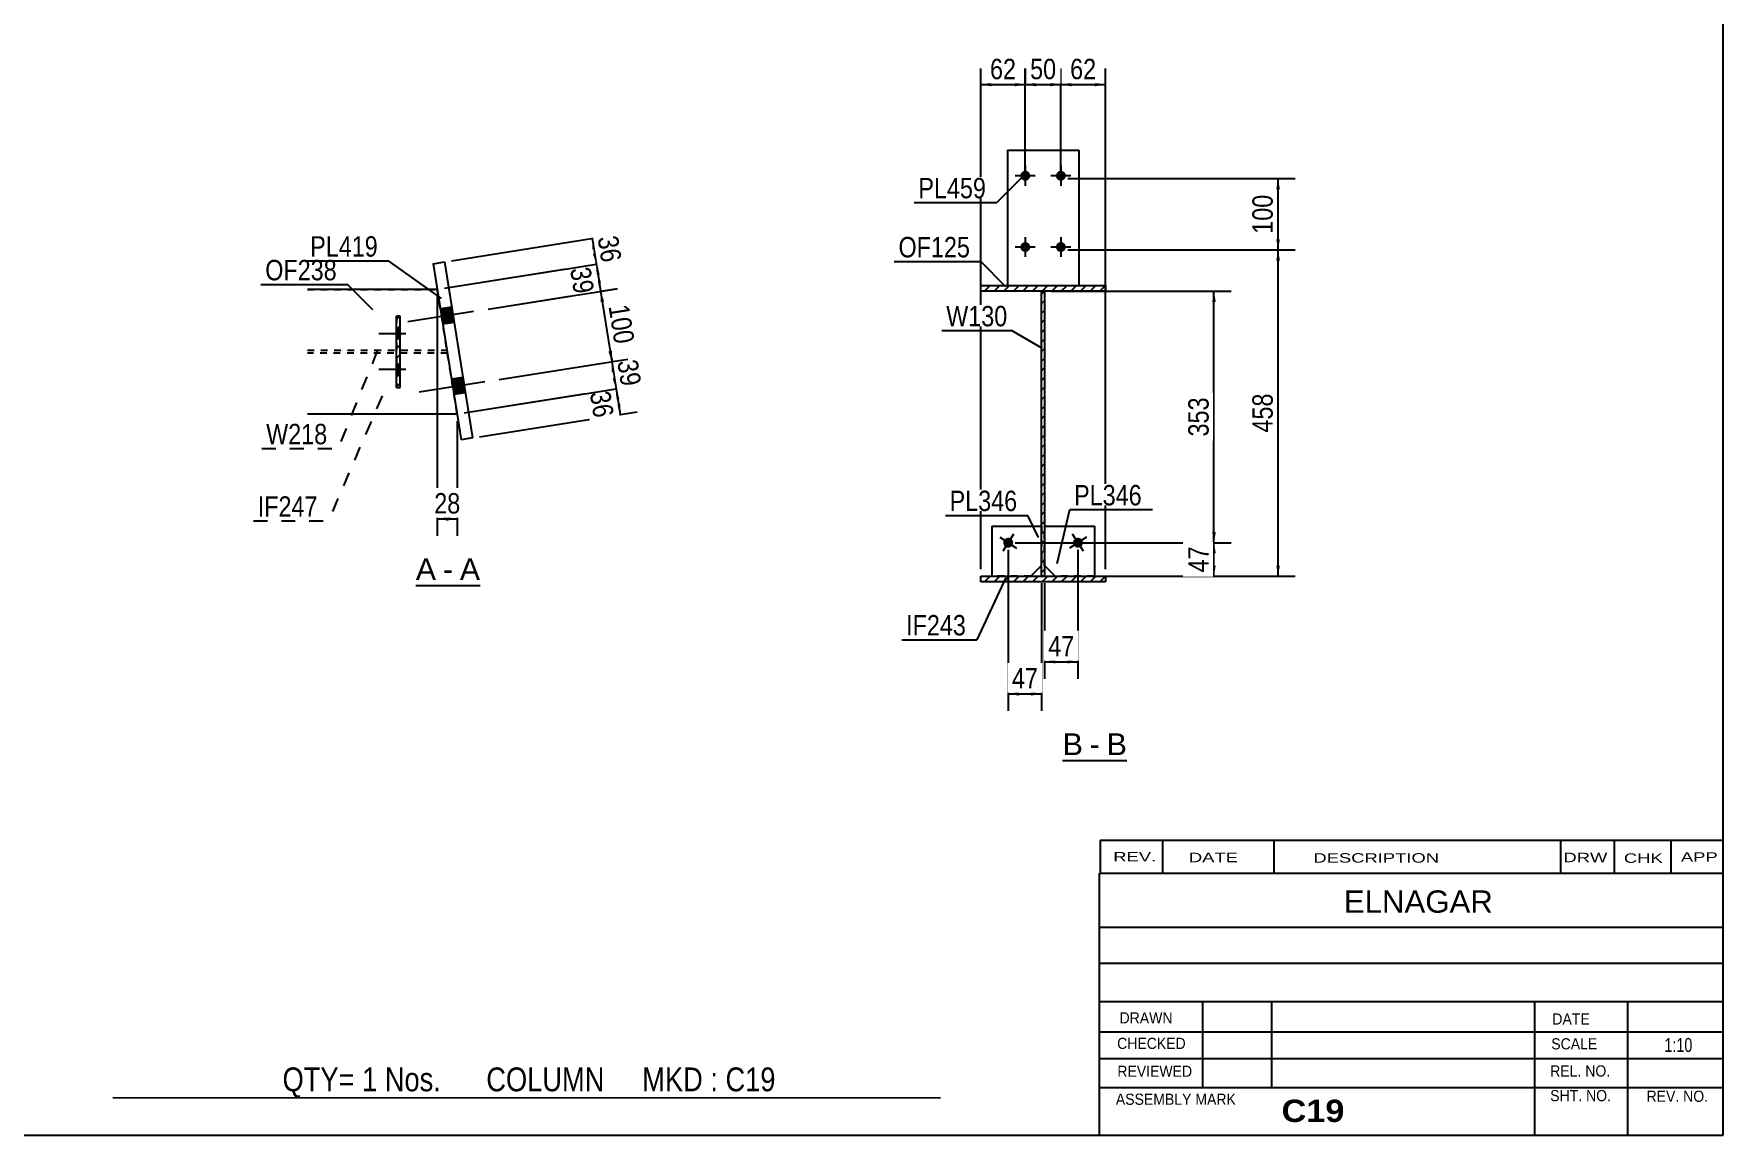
# Model space of a CAD drawing. Header units: millimetres. Extents: x -342 to 60, y -176 to 101.
# Drawn here: x -176.7 to 60.5, y -176.2 to -21.7 of the extents above; entities that cross this region are included whole.
import ezdxf

# ---------------------------------------------------------------- set-up
doc = ezdxf.new("R2010")
doc.units = ezdxf.units.MM
doc.linetypes.add('DXK_LINE_DOT1', pattern=[1.8814, 0.9407, -0.9407])
doc.linetypes.add('DXK_LINE_DOT2', pattern=[3.9198, 1.9599, -1.9599])
doc.styles.add('Arial', font='ARIAL.TTF', dxfattribs={"height": 0.2})
doc.styles.add('Arial Bold', font='ARIALBD.TTF', dxfattribs={"height": 0.2})
doc.styles.add('Arial Narrow', font='ARIALN.TTF', dxfattribs={"height": 0.2})

# ---------------------------------------------------------------- blocks, each defined once
blk = doc.blocks.new('Unknown-627316936-4658')
at = {"color": 5, "linetype": 'Continuous'}
for p, q in [((60.48, -176.24), (60.48, 100.76)), ((-339.52, -176.24), (60.48, -176.24))]:
    blk.add_line(p, q, dxfattribs=at)
blk = doc.blocks.new('Unknown-627316936-12 - 5140')
at = {"color": 7, "linetype": 'Continuous'}
blk.add_line((-123.1, -99.09), (-114.08, -99.09), dxfattribs=at)
at = {"color": 0, "linetype": 'Continuous'}
blk.add_wipeout([(-120.26, -98.34), (-120.26, -95.14), (-123.1, -95.14), (-123.1, -98.34)], dxfattribs=at)
blk.add_wipeout([(-117.88, -98.34), (-117.88, -95.14), (-119.3, -95.14), (-119.3, -98.34)], dxfattribs=at)
at = {"color": 96, "linetype": 'Continuous', "style": 'Arial'}
blk.add_text('A', height=3.06, dxfattribs=at).set_placement((-123.1, -98.34))
at = {"color": 0, "linetype": 'Continuous'}
blk.add_wipeout([(-114.08, -98.34), (-114.08, -95.14), (-116.92, -95.14), (-116.92, -98.34)], dxfattribs=at)
at = {"color": 96, "linetype": 'Continuous', "style": 'Arial'}
for s, p in [('-', (-119.3, -98.34)), ('A', (-116.92, -98.34))]:
    blk.add_text(s, height=3.06, dxfattribs=at).set_placement(p)
blk = doc.blocks.new('Unknown-627316936-13 - 5682')
at = {"color": 7, "linetype": 'Continuous'}
blk.add_line((-32.28, -123.65), (-23.25, -123.65), dxfattribs=at)
at = {"color": 0, "linetype": 'Continuous'}
blk.add_wipeout([(-29.44, -122.9), (-29.44, -119.7), (-32.28, -119.7), (-32.28, -122.9)], dxfattribs=at)
blk.add_wipeout([(-27.06, -122.9), (-27.06, -119.7), (-28.48, -119.7), (-28.48, -122.9)], dxfattribs=at)
at = {"color": 96, "linetype": 'Continuous', "style": 'Arial'}
blk.add_text('B', height=3.06, dxfattribs=at).set_placement((-32.28, -122.9))
at = {"color": 0, "linetype": 'Continuous'}
blk.add_wipeout([(-23.25, -122.9), (-23.25, -119.7), (-26.1, -119.7), (-26.1, -122.9)], dxfattribs=at)
at = {"color": 96, "linetype": 'Continuous', "style": 'Arial'}
for s, p in [('B', (-26.1, -122.9)), ('-', (-28.48, -122.9))]:
    blk.add_text(s, height=3.06, dxfattribs=at).set_placement(p)
blk = doc.blocks.new('Part-627316936-6563 - 5140')
at = {"linetype": 'Continuous'}
h = blk.add_hatch(dxfattribs=at)
h.set_pattern_fill('', scale=0.3, style=0, pattern_type=0)
h.set_pattern_definition([(45, (-125.2947, -61.2877), (-0.67352, 0.67352), [])])
h.paths.add_polyline_path([(-125.29, -71.29), (-125.29, -61.29), (-125.79, -61.29), (-125.79, -71.29)])
at = {"color": 7, "linetype": 'DXK_LINE_DOT1'}
for p, q in [((-125.29, -61.29), (-125.79, -61.29)), ((-125.79, -61.29), (-125.79, -71.29)), ((-125.29, -71.29), (-125.29, -61.29)), ((-125.79, -71.29), (-125.29, -71.29))]:
    blk.add_line(p, q, dxfattribs=at)
at = {"color": 2, "linetype": 'Continuous'}
for p, q in [((-125.79, -71.29), (-125.79, -61.29)), ((-125.29, -61.29), (-125.79, -61.29)), ((-125.29, -71.29), (-125.29, -61.29)), ((-125.79, -71.29), (-125.29, -71.29))]:
    blk.add_line(p, q, dxfattribs=at)
blk = doc.blocks.new('Part-627316936-5152 - 5140')
at = {"color": 7, "linetype": 'DXK_LINE_DOT1'}
for p, q in [((-138.33, -57.54), (-120.08, -57.54)), ((-117.3, -75.04), (-138.33, -75.04))]:
    blk.add_line(p, q, dxfattribs=at)
blk = doc.blocks.new('Part-627316936-5145 - 5140')
at = {"color": 2, "linetype": 'Continuous'}
for p, q in [((-120.08, -57.54), (-138.33, -57.54)), ((-117.3, -75.04), (-138.33, -75.04))]:
    blk.add_line(p, q, dxfattribs=at)
at = {"color": 7, "linetype": 'DXK_LINE_DOT1'}
blk.add_line((-117.3, -75.04), (-120.08, -57.54), dxfattribs=at)
blk = doc.blocks.new('Part-627316936-5147 - 5140')
at = {"color": 7, "linetype": 'DXK_LINE_DOT1'}
for p, q in [((-138.33, -66.09), (-118.72, -66.09)), ((-118.65, -66.49), (-138.33, -66.49))]:
    blk.add_line(p, q, dxfattribs=at)
blk = doc.blocks.new('Part-627316936-5154 - 5140')
at = {"color": 2, "linetype": 'Continuous'}
for p, q in [((-120.65, -53.94), (-119.07, -53.69)), ((-120.65, -53.94), (-116.72, -78.63)), ((-119.07, -53.69), (-115.14, -78.38)), ((-115.14, -78.38), (-116.72, -78.63))]:
    blk.add_line(p, q, dxfattribs=at)
blk = doc.blocks.new('Bolt-627316936-5182 - 5140')
at = {"linetype": 'Continuous'}
for points in [[(-119.64, -60.26), (-119.3, -62.44), (-117.72, -62.18), (-118.06, -60.01)], [(-119.64, -60.26), (-119.3, -62.44), (-117.72, -62.18), (-118.06, -60.01)], [(-119.64, -60.26), (-119.3, -62.44), (-117.72, -62.18), (-118.06, -60.01)], [(-119.64, -60.26), (-119.3, -62.44), (-117.72, -62.18), (-118.06, -60.01)], [(-118.07, -70.14), (-117.73, -72.31), (-116.15, -72.06), (-116.49, -69.89)], [(-118.07, -70.14), (-117.73, -72.31), (-116.15, -72.06), (-116.49, -69.89)], [(-118.07, -70.14), (-117.73, -72.31), (-116.15, -72.06), (-116.49, -69.89)], [(-118.07, -70.14), (-117.73, -72.31), (-116.15, -72.06), (-116.49, -69.89)]]:
    blk.add_hatch(color=3, dxfattribs=at).paths.add_polyline_path(points)
at = {"color": 3, "linetype": 'Continuous'}
for p, q in [((-114.99, -60.64), (-124.21, -62.1)), ((-114.99, -60.64), (-124.21, -62.1)), ((-114.99, -60.64), (-124.21, -62.1)), ((-114.99, -60.64), (-124.21, -62.1)), ((-118.06, -60.01), (-119.64, -60.26)), ((-118.06, -60.01), (-119.64, -60.26)), ((-118.06, -60.01), (-119.64, -60.26)), ((-118.06, -60.01), (-119.64, -60.26)), ((-117.72, -62.18), (-119.3, -62.44)), ((-117.72, -62.18), (-119.3, -62.44)), ((-117.72, -62.18), (-119.3, -62.44)), ((-117.72, -62.18), (-119.3, -62.44)), ((-113.42, -70.51), (-122.64, -71.98)), ((-113.42, -70.51), (-122.64, -71.98)), ((-113.42, -70.51), (-122.64, -71.98)), ((-113.42, -70.51), (-122.64, -71.98)), ((-116.49, -69.89), (-118.07, -70.14)), ((-116.49, -69.89), (-118.07, -70.14)), ((-116.49, -69.89), (-118.07, -70.14)), ((-116.49, -69.89), (-118.07, -70.14)), ((-116.15, -72.06), (-117.73, -72.31)), ((-116.15, -72.06), (-117.73, -72.31)), ((-116.15, -72.06), (-117.73, -72.31)), ((-116.15, -72.06), (-117.73, -72.31))]:
    blk.add_line(p, q, dxfattribs=at)
blk = doc.blocks.new('Bolt-627316936-6565 - 5140')
at = {"linetype": 'Continuous'}
for points in [[(-125.29, -64.49), (-125.29, -63.09), (-125.79, -63.09), (-125.79, -64.49)], [(-125.29, -69.49), (-125.29, -68.09), (-125.79, -68.09), (-125.79, -69.49)]]:
    blk.add_hatch(color=3, dxfattribs=at).paths.add_polyline_path(points)
at = {"color": 3, "linetype": 'Continuous'}
for p, q in [((-124.49, -63.79), (-128.29, -63.79)), ((-125.29, -63.09), (-125.79, -63.09)), ((-125.29, -64.49), (-125.79, -64.49)), ((-124.49, -68.79), (-128.29, -68.79)), ((-125.29, -68.09), (-125.79, -68.09)), ((-125.29, -69.49), (-125.79, -69.49))]:
    blk.add_line(p, q, dxfattribs=at)
blk = doc.blocks.new('Bolt-627316936-5735 - 5682')
at = {"linetype": 'Continuous'}
for points in [[(-36.82, -41.59, -1), (-38.22, -41.59, -1)], [(-31.82, -41.59, -1), (-33.22, -41.59, -1)], [(-36.82, -51.59, -1), (-38.22, -51.59, -1)], [(-31.82, -51.59, -1), (-33.22, -51.59, -1)]]:
    blk.add_hatch(color=3, dxfattribs=at).paths.add_polyline_path(points)
at = {"color": 3, "linetype": 'Continuous'}
for p, q in [((-37.52, -40.19), (-37.52, -42.99)), ((-32.52, -40.19), (-32.52, -42.99)), ((-36.12, -41.59), (-38.92, -41.59)), ((-31.12, -41.59), (-33.92, -41.59)), ((-36.12, -51.59), (-38.92, -51.59)), ((-37.52, -50.19), (-37.52, -52.99)), ((-31.12, -51.59), (-33.92, -51.59)), ((-32.52, -50.19), (-32.52, -52.99))]:
    blk.add_line(p, q, dxfattribs=at)
blk = doc.blocks.new('Part-627316936-5711 - 5682')
at = {"color": 2, "linetype": 'Continuous'}
for p, q in [((-34.82, -90.79), (-27.82, -90.79)), ((-27.82, -90.79), (-27.82, -97.79)), ((-33.32, -97.79), (-34.82, -96.29))]:
    blk.add_line(p, q, dxfattribs=at)
at = {"color": 7, "linetype": 'DXK_LINE_DOT1'}
for p, q in [((-34.82, -96.29), (-34.82, -90.79)), ((-27.82, -97.79), (-33.32, -97.79))]:
    blk.add_line(p, q, dxfattribs=at)
blk = doc.blocks.new('Part-627316936-5723 - 5682')
at = {"linetype": 'Continuous'}
h = blk.add_hatch(dxfattribs=at)
h.set_pattern_fill('', scale=0.3, style=0, pattern_type=0)
h.set_pattern_definition([(45, (-34.8166, -57.7865), (-0.67352, 0.67352), [])])
h.paths.add_polyline_path([(-34.82, -97.79), (-34.82, -57.79), (-35.22, -57.79), (-35.22, -97.79)])
at = {"color": 2, "linetype": 'Continuous'}
for p, q in [((-35.22, -97.79), (-35.22, -57.79)), ((-35.22, -57.79), (-34.82, -57.79)), ((-34.82, -57.79), (-34.82, -97.79)), ((-34.82, -97.79), (-35.22, -97.79))]:
    blk.add_line(p, q, dxfattribs=at)
blk = doc.blocks.new('Part-627316936-5707 - 5682')
at = {"color": 2, "linetype": 'Continuous'}
for p, q in [((-40.02, -37.99), (-30.02, -37.99)), ((-40.02, -37.99), (-40.02, -56.99)), ((-30.02, -37.99), (-30.02, -56.99))]:
    blk.add_line(p, q, dxfattribs=at)
at = {"color": 7, "linetype": 'DXK_LINE_DOT1'}
blk.add_line((-40.02, -56.99), (-30.02, -56.99), dxfattribs=at)
blk = doc.blocks.new('Part-627316936-5683 - 5682')
at = {"linetype": 'Continuous'}
h = blk.add_hatch(dxfattribs=at)
h.set_pattern_fill('', scale=0.3, style=0, pattern_type=0)
h.set_pattern_definition([(45, (-26.2666, -56.9865), (-0.67352, 0.67352), [])])
h.paths.add_polyline_path([(-26.27, -57.79), (-26.27, -56.99), (-43.77, -56.99), (-43.77, -57.79)])
at = {"color": 2, "linetype": 'Continuous'}
for p, q in [((-43.77, -57.79), (-43.77, -56.99)), ((-43.77, -56.99), (-26.27, -56.99)), ((-26.27, -57.79), (-43.77, -57.79)), ((-26.27, -56.99), (-26.27, -57.79))]:
    blk.add_line(p, q, dxfattribs=at)
blk = doc.blocks.new('Part-627316936-5690 - 5682')
at = {"linetype": 'Continuous'}
h = blk.add_hatch(dxfattribs=at)
h.set_pattern_fill('', scale=0.3, style=0, pattern_type=0)
h.set_pattern_definition([(45, (-26.2666, -97.7865), (-0.67352, 0.67352), [])])
h.paths.add_polyline_path([(-26.27, -98.59), (-26.27, -97.79), (-43.77, -97.79), (-43.77, -98.59)])
at = {"color": 2, "linetype": 'Continuous'}
for p, q in [((-43.77, -98.59), (-43.77, -97.79)), ((-43.77, -97.79), (-26.27, -97.79)), ((-26.27, -98.59), (-43.77, -98.59)), ((-26.27, -97.79), (-26.27, -98.59))]:
    blk.add_line(p, q, dxfattribs=at)
blk = doc.blocks.new('Part-627316936-5708 - 5682')
at = {"color": 2, "linetype": 'Continuous'}
for p, q in [((-42.22, -90.79), (-35.22, -90.79)), ((-42.22, -90.79), (-42.22, -97.79)), ((-35.22, -96.29), (-36.72, -97.79))]:
    blk.add_line(p, q, dxfattribs=at)
at = {"color": 7, "linetype": 'DXK_LINE_DOT1'}
for p, q in [((-35.22, -90.79), (-35.22, -96.29)), ((-36.72, -97.79), (-42.22, -97.79))]:
    blk.add_line(p, q, dxfattribs=at)
blk = doc.blocks.new('Bolt-627316936-5736 - 5682')
at = {"linetype": 'Continuous'}
blk.add_hatch(color=3, dxfattribs=at).paths.add_polyline_path([(-39.54, -92.5, -1), (-40.29, -93.68, -1)])
at = {"color": 3, "linetype": 'Continuous'}
for p, q in [((-41.1, -92.33), (-38.74, -93.84)), ((-39.16, -91.91), (-40.67, -94.27))]:
    blk.add_line(p, q, dxfattribs=at)
blk = doc.blocks.new('Bolt-627316936-5739 - 5682')
at = {"linetype": 'Continuous'}
blk.add_hatch(color=3, dxfattribs=at).paths.add_polyline_path([(-29.74, -93.68, -1), (-30.49, -92.5, -1)])
at = {"color": 3, "linetype": 'Continuous'}
for p, q in [((-28.94, -92.33), (-31.3, -93.84)), ((-29.36, -94.27), (-30.87, -91.91))]:
    blk.add_line(p, q, dxfattribs=at)
blk = doc.blocks.new('StraightDimension-627316936-6139 - 5140')
at = {"linetype": 'Continuous'}
for points in [[(-94.98, -73.01), (-94.97, -71.49), (-94.49, -72.93)], [(-94.39, -73.56), (-94.4, -75.08), (-94.88, -73.64)]]:
    blk.add_hatch(color=7, dxfattribs=at).paths.add_polyline_path(points)
at = {"color": 7, "linetype": 'Continuous'}
for p, q in [((-116.31, -74.88), (-92.6, -71.11)), ((-94.97, -71.49), (-94.4, -75.08)), ((-114.16, -78.22), (-92.03, -74.71))]:
    blk.add_line(p, q, dxfattribs=at)
at = {"color": 0}
blk.add_wipeout([(-98.6, -76.37), (-94.45, -75.71), (-95.21, -70.91), (-99.36, -71.57)], dxfattribs=at)
at = {"color": 3, "style": 'Arial Narrow'}
blk.add_text('36', height=2.863, rotation=-80.9647, dxfattribs=at).set_placement((-98.67, -72.07))
blk = doc.blocks.new('StraightDimension-627316936-6140 - 5140')
at = {"linetype": 'Continuous'}
for points in [[(-95.59, -69.2), (-95.57, -67.68), (-95.09, -69.12)], [(-94.96, -69.97), (-94.97, -71.49), (-95.45, -70.05)]]:
    blk.add_hatch(color=7, dxfattribs=at).paths.add_polyline_path(points)
at = {"color": 7, "linetype": 'Continuous'}
for p, q in [((-111.38, -70.19), (-93.35, -67.32)), ((-95.57, -67.68), (-94.97, -71.49)), ((-116.31, -74.88), (-92.75, -71.13))]:
    blk.add_line(p, q, dxfattribs=at)
at = {"color": 0}
blk.add_wipeout([(-94.74, -71.96), (-90.59, -71.3), (-91.36, -66.5), (-95.5, -67.16)], dxfattribs=at)
at = {"color": 3, "style": 'Arial Narrow'}
blk.add_text('39', height=2.863, rotation=-80.9647, dxfattribs=at).set_placement((-94.82, -67.66))
blk = doc.blocks.new('StraightDimension-627316936-6142 - 5140')
at = {"linetype": 'Continuous'}
for points in [[(-97.76, -55.51), (-97.75, -53.99), (-97.27, -55.43)], [(-97.13, -56.28), (-97.15, -57.8), (-97.63, -56.36)]]:
    blk.add_hatch(color=7, dxfattribs=at).paths.add_polyline_path(points)
at = {"color": 7, "linetype": 'Continuous'}
for p, q in [((-119.09, -57.38), (-95.38, -53.61)), ((-97.75, -53.99), (-97.15, -57.8)), ((-112.95, -60.31), (-94.78, -57.42))]:
    blk.add_line(p, q, dxfattribs=at)
at = {"color": 0}
blk.add_wipeout([(-101.36, -58.97), (-97.22, -58.31), (-97.98, -53.52), (-102.13, -54.18)], dxfattribs=at)
at = {"color": 3, "style": 'Arial Narrow'}
blk.add_text('39', height=2.863, rotation=-80.9647, dxfattribs=at).set_placement((-101.44, -54.68))
blk = doc.blocks.new('StraightDimension-627316936-6143 - 5140')
at = {"linetype": 'Continuous'}
for points in [[(-98.33, -51.91), (-98.32, -50.39), (-97.84, -51.83)], [(-97.74, -52.47), (-97.75, -53.99), (-98.23, -52.55)]]:
    blk.add_hatch(color=7, dxfattribs=at).paths.add_polyline_path(points)
at = {"color": 7, "linetype": 'Continuous'}
for p, q in [((-118.08, -53.53), (-96.1, -50.04)), ((-98.32, -50.39), (-97.75, -53.99)), ((-119.09, -57.38), (-95.53, -53.63))]:
    blk.add_line(p, q, dxfattribs=at)
at = {"color": 0}
blk.add_wipeout([(-97.51, -54.56), (-93.36, -53.9), (-94.12, -49.11), (-98.27, -49.77)], dxfattribs=at)
at = {"color": 3, "style": 'Arial Narrow'}
blk.add_text('36', height=2.863, rotation=-80.9647, dxfattribs=at).set_placement((-97.58, -50.27))
blk = doc.blocks.new('StraightDimension-627316936-6384 - 5140')
at = {"linetype": 'Continuous'}
for points in [[(-97.16, -59.32), (-97.15, -57.8), (-96.66, -59.24)], [(-95.56, -66.15), (-95.57, -67.68), (-96.06, -66.23)]]:
    blk.add_hatch(color=7, dxfattribs=at).paths.add_polyline_path(points)
at = {"color": 7, "linetype": 'Continuous'}
for p, q in [((-112.95, -60.31), (-94.92, -57.45)), ((-97.15, -57.8), (-95.57, -67.68)), ((-111.38, -70.19), (-93.35, -67.32))]:
    blk.add_line(p, q, dxfattribs=at)
at = {"color": 0}
blk.add_wipeout([(-95.69, -66.01), (-91.54, -65.35), (-92.59, -58.75), (-96.74, -59.41)], dxfattribs=at)
at = {"color": 3, "style": 'Arial Narrow'}
blk.add_text('100', height=2.863, rotation=-80.9647, dxfattribs=at).set_placement((-96.05, -59.91))
blk = doc.blocks.new('StraightDimension-627316936-7874 - 5140')
at = {"linetype": 'Continuous'}
for points in [[(-118.58, -89.99), (-120.08, -89.74), (-118.58, -89.49)], [(-118.8, -89.49), (-117.3, -89.74), (-118.8, -89.99)]]:
    blk.add_hatch(color=7, dxfattribs=at).paths.add_polyline_path(points)
at = {"color": 7, "linetype": 'Continuous'}
for p, q in [((-120.08, -58.54), (-120.08, -92.14)), ((-117.3, -76.04), (-117.3, -92.14)), ((-120.08, -89.74), (-117.3, -89.74))]:
    blk.add_line(p, q, dxfattribs=at)
at = {"color": 0}
blk.add_wipeout([(-116.26, -89.59), (-116.26, -85.39), (-121.11, -85.39), (-121.11, -89.59)], dxfattribs=at)
at = {"color": 3, "style": 'Arial Narrow'}
blk.add_text('28', height=2.863, dxfattribs=at).set_placement((-120.51, -88.99))
blk = doc.blocks.new('StraightDimension-627316936-5811 - 5682')
at = {"linetype": 'Continuous'}
for points in [[(-2.27, -53.49), (-2.02, -51.99), (-1.77, -53.49)], [(-1.77, -96.29), (-2.02, -97.79), (-2.27, -96.29)]]:
    blk.add_hatch(color=7, dxfattribs=at).paths.add_polyline_path(points)
at = {"color": 7, "linetype": 'Continuous'}
for p, q in [((-31.52, -51.99), (0.38, -51.99)), ((-2.02, -97.79), (-2.02, -51.99)), ((-25.27, -97.79), (0.38, -97.79))]:
    blk.add_line(p, q, dxfattribs=at)
at = {"color": 0}
blk.add_wipeout([(-2.17, -71.54), (-6.37, -71.54), (-6.37, -78.23), (-2.17, -78.23)], dxfattribs=at)
at = {"color": 3, "style": 'Arial Narrow'}
blk.add_text('458', height=2.863, rotation=90.0002, dxfattribs=at).set_placement((-2.77, -77.63))
blk = doc.blocks.new('StraightDimension-627316936-5800 - 5682')
at = {"linetype": 'Continuous'}
for points in [[(-11.27, -59.29), (-11.02, -57.79), (-10.77, -59.29)], [(-10.77, -91.59), (-11.02, -93.09), (-11.27, -91.59)]]:
    blk.add_hatch(color=7, dxfattribs=at).paths.add_polyline_path(points)
at = {"color": 7, "linetype": 'Continuous'}
for p, q in [((-33.82, -57.79), (-8.62, -57.79)), ((-11.02, -93.09), (-11.02, -57.79)), ((-38.92, -93.09), (-8.62, -93.09))]:
    blk.add_line(p, q, dxfattribs=at)
at = {"color": 0}
blk.add_wipeout([(-11.17, -72.09), (-15.37, -72.09), (-15.37, -78.78), (-11.17, -78.78)], dxfattribs=at)
at = {"color": 3, "style": 'Arial Narrow'}
blk.add_text('353', height=2.863, rotation=90.0002, dxfattribs=at).set_placement((-11.77, -78.18))
blk = doc.blocks.new('StraightDimension-627316936-5825 - 5682')
at = {"linetype": 'Continuous'}
for points in [[(-38.42, -114.55), (-39.92, -114.3), (-38.42, -114.05)], [(-36.72, -114.05), (-35.22, -114.3), (-36.72, -114.55)]]:
    blk.add_hatch(color=7, dxfattribs=at).paths.add_polyline_path(points)
at = {"color": 7, "linetype": 'Continuous'}
for p, q in [((-39.92, -94.09), (-39.92, -116.7)), ((-35.22, -98.79), (-35.22, -116.7)), ((-39.92, -114.3), (-35.22, -114.3))]:
    blk.add_line(p, q, dxfattribs=at)
at = {"color": 0}
blk.add_wipeout([(-35.14, -114.15), (-35.14, -109.95), (-39.99, -109.95), (-39.99, -114.15)], dxfattribs=at)
at = {"color": 3, "style": 'Arial Narrow'}
blk.add_text('47', height=2.863, dxfattribs=at).set_placement((-39.39, -113.55))
blk = doc.blocks.new('StraightDimension-627316936-5801 - 5682')
at = {"linetype": 'Continuous'}
for points in [[(-11.27, -94.59), (-11.02, -93.09), (-10.77, -94.59)], [(-10.77, -96.29), (-11.02, -97.79), (-11.27, -96.29)]]:
    blk.add_hatch(color=7, dxfattribs=at).paths.add_polyline_path(points)
at = {"color": 7, "linetype": 'Continuous'}
for p, q in [((-38.92, -93.09), (-8.62, -93.09)), ((-11.02, -97.79), (-11.02, -93.09)), ((-33.82, -97.79), (-8.62, -97.79))]:
    blk.add_line(p, q, dxfattribs=at)
at = {"color": 0}
blk.add_wipeout([(-11.17, -93.01), (-15.37, -93.01), (-15.37, -97.86), (-11.17, -97.86)], dxfattribs=at)
at = {"color": 3, "style": 'Arial Narrow'}
blk.add_text('47', height=2.863, rotation=90.0002, dxfattribs=at).set_placement((-11.77, -97.26))
blk = doc.blocks.new('StraightDimension-627316936-5810 - 5682')
at = {"linetype": 'Continuous'}
for points in [[(-2.27, -43.49), (-2.02, -41.99), (-1.77, -43.49)], [(-1.77, -50.49), (-2.02, -51.99), (-2.27, -50.49)]]:
    blk.add_hatch(color=7, dxfattribs=at).paths.add_polyline_path(points)
at = {"color": 7, "linetype": 'Continuous'}
for p, q in [((-31.52, -41.99), (0.38, -41.99)), ((-2.02, -51.99), (-2.02, -41.99)), ((-31.52, -51.99), (0.38, -51.99))]:
    blk.add_line(p, q, dxfattribs=at)
at = {"color": 0}
blk.add_wipeout([(-2.17, -43.64), (-6.37, -43.64), (-6.37, -50.33), (-2.17, -50.33)], dxfattribs=at)
at = {"color": 3, "style": 'Arial Narrow'}
blk.add_text('100', height=2.863, rotation=90.0002, dxfattribs=at).set_placement((-2.77, -49.73))
blk = doc.blocks.new('StraightDimension-627316936-5820 - 5682')
at = {"linetype": 'Continuous'}
for points in [[(-33.32, -110.04), (-34.82, -109.79), (-33.32, -109.54)], [(-31.62, -109.54), (-30.12, -109.79), (-31.62, -110.04)]]:
    blk.add_hatch(color=7, dxfattribs=at).paths.add_polyline_path(points)
at = {"color": 7, "linetype": 'Continuous'}
for p, q in [((-30.12, -94.09), (-30.12, -112.19)), ((-34.82, -98.79), (-34.82, -112.19)), ((-34.82, -109.79), (-30.12, -109.79))]:
    blk.add_line(p, q, dxfattribs=at)
at = {"color": 0}
blk.add_wipeout([(-30.04, -109.64), (-30.04, -105.44), (-34.89, -105.44), (-34.89, -109.64)], dxfattribs=at)
at = {"color": 3, "style": 'Arial Narrow'}
blk.add_text('47', height=2.863, dxfattribs=at).set_placement((-34.29, -109.04))
blk = doc.blocks.new('StraightDimension-627316936-5830 - 5682')
at = {"linetype": 'Continuous'}
for points in [[(-31.02, -29.04), (-32.52, -28.79), (-31.02, -28.54)], [(-27.77, -28.54), (-26.27, -28.79), (-27.77, -29.04)]]:
    blk.add_hatch(color=7, dxfattribs=at).paths.add_polyline_path(points)
at = {"color": 7, "linetype": 'Continuous'}
for p, q in [((-32.52, -40.99), (-32.52, -26.54)), ((-26.27, -96.79), (-26.27, -26.54)), ((-32.52, -28.79), (-26.27, -28.79))]:
    blk.add_line(p, q, dxfattribs=at)
at = {"color": 0}
blk.add_wipeout([(-26.96, -28.64), (-26.96, -24.44), (-31.82, -24.44), (-31.82, -28.64)], dxfattribs=at)
at = {"color": 3, "style": 'Arial Narrow'}
blk.add_text('62', height=2.863, dxfattribs=at).set_placement((-31.22, -28.04))
blk = doc.blocks.new('StraightDimension-627316936-5831 - 5682')
at = {"linetype": 'Continuous'}
for points in [[(-36.02, -29.04), (-37.52, -28.79), (-36.02, -28.54)], [(-34.02, -28.54), (-32.52, -28.79), (-34.02, -29.04)]]:
    blk.add_hatch(color=7, dxfattribs=at).paths.add_polyline_path(points)
at = {"color": 7, "linetype": 'Continuous'}
for p, q in [((-37.52, -40.99), (-37.52, -26.54)), ((-32.52, -40.99), (-32.52, -26.54)), ((-37.52, -28.79), (-32.52, -28.79))]:
    blk.add_line(p, q, dxfattribs=at)
at = {"color": 0}
blk.add_wipeout([(-32.59, -28.64), (-32.59, -24.44), (-37.44, -24.44), (-37.44, -28.64)], dxfattribs=at)
at = {"color": 3, "style": 'Arial Narrow'}
blk.add_text('50', height=2.863, dxfattribs=at).set_placement((-36.84, -28.04))
blk = doc.blocks.new('StraightDimension-627316936-5832 - 5682')
at = {"linetype": 'Continuous'}
for points in [[(-42.27, -29.04), (-43.77, -28.79), (-42.27, -28.54)], [(-39.02, -28.54), (-37.52, -28.79), (-39.02, -29.04)]]:
    blk.add_hatch(color=7, dxfattribs=at).paths.add_polyline_path(points)
at = {"color": 7, "linetype": 'Continuous'}
for p, q in [((-43.77, -96.79), (-43.77, -26.54)), ((-37.52, -40.99), (-37.52, -26.54)), ((-43.77, -28.79), (-37.52, -28.79))]:
    blk.add_line(p, q, dxfattribs=at)
at = {"color": 0}
blk.add_wipeout([(-38.21, -28.64), (-38.21, -24.44), (-43.07, -24.44), (-43.07, -28.64)], dxfattribs=at)
at = {"color": 3, "style": 'Arial Narrow'}
blk.add_text('62', height=2.863, dxfattribs=at).set_placement((-42.47, -28.04))
blk = doc.blocks.new('CBS_CALLOFF-627316936-7906')
at = {"color": 7, "linetype": 'Continuous'}
blk.add_line((-165.64, -170.97), (-49.41, -170.99), dxfattribs=at)
at = {"color": 3, "linetype": 'Continuous', "style": 'Arial Narrow'}
blk.add_text('QTY= 1 Nos.      COLUMN     MKD : C19', height=3.3405, dxfattribs=at).set_placement((-141.81, -170.08))
blk = doc.blocks.new('CBS_NAME_BLOG-627316936-7907')
at = {"color": 7, "linetype": 'Continuous'}
for p, q in [((-27.11, -139.49), (60.41, -139.49)), ((-27.11, -176.2), (-27.11, -139.49)), ((-27.11, -147.03), (60.41, -147.03)), ((-27.03, -152.08), (60.48, -152.08)), ((-27.11, -157.46), (60.41, -157.46)), ((-12.58, -169.56), (-12.58, -157.46)), ((-2.9, -169.54), (-2.9, -157.47)), ((34.02, -176.2), (34.02, -157.47)), ((47.07, -176.2), (47.07, -157.46)), ((-27.1, -161.76), (60.48, -161.74)), ((-27.11, -165.5), (60.41, -165.5)), ((-27.11, -169.54), (60.41, -169.54)), ((-27.11, -176.24), (60.48, -176.24))]:
    blk.add_line(p, q, dxfattribs=at)
at = {"color": 3, "linetype": 'Continuous', "style": 'Arial'}
blk.add_text('ELNAGAR', height=3.133, dxfattribs=at).set_placement((7.22, -145.02))
at = {"color": 3, "linetype": 'Continuous'}
for s, height, style, width, p in [('DRAWN', 1.566, 'Arial', 0.9, (-24.28, -160.56)), ('DATE', 1.566, 'Arial', 0.9, (36.49, -160.72)), ('CHECKED', 1.566, 'Arial', 0.9, (-24.62, -164.14)), ('SCALE', 1.566, 'Arial', 0.9, (36.34, -164.2)), ('1:10', 1.957, 'Arial Narrow', 0.9, (52.22, -164.56)), ('REVIEWED', 1.566, 'Arial', 0.9, (-24.59, -168.05)), ('REL. NO.', 1.566, 'Arial', 0.9, (36.19, -168.01)), ('ASSEMBLY MARK', 1.5663, 'Arial', 0.9, (-24.8, -171.98)), ('SHT. NO.', 1.566, 'Arial', 0.9, (36.19, -171.47)), ('REV. NO.', 1.566, 'Arial', 0.9, (49.72, -171.56)), ('C19', 3.131, 'Arial Bold', 1.1, (-1.53, -174.39))]:
    blk.add_text(s, height=height, dxfattribs=dict(at, style=style, width=width)).set_placement(p)
blk = doc.blocks.new('CBS_REVISION-627316936-7908')
at = {"color": 7, "linetype": 'Continuous'}
for p, q in [((-27.02, -134.86), (60.48, -134.86)), ((-27.02, -134.86), (-27.02, -139.49)), ((-18.23, -134.86), (-18.23, -139.49)), ((-2.63, -134.86), (-2.63, -139.43)), ((37.62, -134.86), (37.62, -139.49)), ((45.17, -134.86), (45.17, -139.49)), ((53.11, -134.86), (53.11, -139.49)), ((-27.02, -139.49), (60.47, -139.49))]:
    blk.add_line(p, q, dxfattribs=at)
at = {"color": 7, "style": 'Arial Narrow', "width": 1.7}
for s, height, p in [('REV.', 1.326, (-25.16, -137.82)), ('DATE', 1.326, (-14.54, -137.93)), ('DESCRIPTION', 1.3257, (2.94, -137.99)), ('DRW', 1.326, (38.05, -137.93)), ('CHK', 1.326, (46.54, -138.02)), ('APP', 1.326, (54.54, -137.86))]:
    blk.add_text(s, height=height, dxfattribs=at).set_placement(p)
blk = doc.blocks.new('Mark-627316936-6229 - 5140')
at = {"color": 7, "linetype": 'Continuous'}
blk.add_line((-129.15, -60.4), (-132.69, -56.86), dxfattribs=at)
at = {"color": 0}
blk.add_wipeout([(-134.19, -56.26), (-134.19, -53.26), (-144.24, -53.26), (-144.24, -56.26)], dxfattribs=at)
blk.add_wipeout([(-134.19, -56.26), (-134.19, -53.26), (-144.24, -53.26), (-144.24, -56.26)], dxfattribs=at)
at = {"color": 7, "linetype": 'Continuous'}
blk.add_line((-144.84, -56.86), (-132.69, -56.86), dxfattribs=at)
at = {"color": 3, "style": 'Arial Narrow'}
blk.add_text('OF238', height=2.863, dxfattribs=at).set_placement((-144.24, -56.26))
blk = doc.blocks.new('Mark-627316936-6232 - 5140')
at = {"color": 7, "linetype": 'DXK_LINE_DOT2'}
blk.add_line((-128.52, -66.15), (-134.02, -79.87), dxfattribs=at)
at = {"color": 0}
blk.add_wipeout([(-135.52, -79.27), (-135.52, -76.27), (-144.11, -76.27), (-144.11, -79.27)], dxfattribs=at)
blk.add_wipeout([(-135.52, -79.27), (-135.52, -76.27), (-144.11, -76.27), (-144.11, -79.27)], dxfattribs=at)
at = {"color": 7, "linetype": 'DXK_LINE_DOT2'}
blk.add_line((-144.71, -79.87), (-134.02, -79.87), dxfattribs=at)
at = {"color": 3, "style": 'Arial Narrow'}
blk.add_text('W218', height=2.863, dxfattribs=at).set_placement((-144.11, -79.27))
blk = doc.blocks.new('Mark-627316936-6235 - 5140')
at = {"color": 7, "linetype": 'DXK_LINE_DOT2'}
blk.add_line((-127.84, -72.49), (-135.39, -90.04), dxfattribs=at)
at = {"color": 0}
blk.add_wipeout([(-136.89, -89.44), (-136.89, -86.44), (-145.3, -86.44), (-145.3, -89.44)], dxfattribs=at)
blk.add_wipeout([(-136.89, -89.44), (-136.89, -86.44), (-145.3, -86.44), (-145.3, -89.44)], dxfattribs=at)
at = {"color": 7, "linetype": 'DXK_LINE_DOT2'}
blk.add_line((-145.9, -90.04), (-135.39, -90.04), dxfattribs=at)
at = {"color": 3, "style": 'Arial Narrow'}
blk.add_text('IF247', height=2.863, dxfattribs=at).set_placement((-145.3, -89.44))
blk = doc.blocks.new('Mark-627316936-6238 - 5140')
at = {"color": 7, "linetype": 'Continuous'}
blk.add_line((-119.5, -58.8), (-126.92, -53.54), dxfattribs=at)
at = {"color": 0}
blk.add_wipeout([(-128.42, -52.94), (-128.42, -49.94), (-137.93, -49.94), (-137.93, -52.94)], dxfattribs=at)
blk.add_wipeout([(-128.42, -52.94), (-128.42, -49.94), (-137.93, -49.94), (-137.93, -52.94)], dxfattribs=at)
at = {"color": 7, "linetype": 'Continuous'}
blk.add_line((-138.53, -53.54), (-126.92, -53.54), dxfattribs=at)
at = {"color": 3, "style": 'Arial Narrow'}
blk.add_text('PL419', height=2.863, dxfattribs=at).set_placement((-137.93, -52.94))
blk = doc.blocks.new('Mark-627316936-6253 - 5682')
at = {"color": 7, "linetype": 'Continuous'}
blk.add_line((-37.99, -41.82), (-41.52, -45.35), dxfattribs=at)
at = {"color": 0}
blk.add_wipeout([(-43.02, -44.75), (-43.02, -41.75), (-52.53, -41.75), (-52.53, -44.75)], dxfattribs=at)
blk.add_wipeout([(-43.02, -44.75), (-43.02, -41.75), (-52.53, -41.75), (-52.53, -44.75)], dxfattribs=at)
at = {"color": 7, "linetype": 'Continuous'}
blk.add_line((-53.13, -45.35), (-41.52, -45.35), dxfattribs=at)
at = {"color": 3, "style": 'Arial Narrow'}
blk.add_text('PL459', height=2.863, dxfattribs=at).set_placement((-52.53, -44.75))
blk = doc.blocks.new('Mark-627316936-6262 - 5682')
at = {"color": 0}
blk.add_wipeout([(-40.04, -62.72), (-40.04, -59.72), (-48.62, -59.72), (-48.62, -62.72)], dxfattribs=at)
blk.add_wipeout([(-40.04, -62.72), (-40.04, -59.72), (-48.62, -59.72), (-48.62, -62.72)], dxfattribs=at)
at = {"color": 7, "linetype": 'Continuous'}
for p in [(-49.22, -63.32), (-35.11, -65.82)]:
    blk.add_line(p, (-39.44, -63.32), dxfattribs=at)
at = {"color": 3, "style": 'Arial Narrow'}
blk.add_text('W130', height=2.863, dxfattribs=at).set_placement((-48.62, -62.72))
blk = doc.blocks.new('Mark-627316936-6247 - 5682')
at = {"color": 7, "linetype": 'Continuous'}
blk.add_line((-40.24, -57.18), (-43.77, -53.64), dxfattribs=at)
at = {"color": 0}
blk.add_wipeout([(-45.27, -53.04), (-45.27, -50.04), (-55.32, -50.04), (-55.32, -53.04)], dxfattribs=at)
blk.add_wipeout([(-45.27, -53.04), (-45.27, -50.04), (-55.32, -50.04), (-55.32, -53.04)], dxfattribs=at)
at = {"color": 7, "linetype": 'Continuous'}
blk.add_line((-55.92, -53.64), (-43.77, -53.64), dxfattribs=at)
at = {"color": 3, "style": 'Arial Narrow'}
blk.add_text('OF125', height=2.863, dxfattribs=at).set_placement((-55.32, -53.04))
blk = doc.blocks.new('Mark-627316936-6250 - 5682')
at = {"color": 7, "linetype": 'Continuous'}
blk.add_line((-40.24, -97.98), (-44.34, -106.7), dxfattribs=at)
at = {"color": 0}
blk.add_wipeout([(-45.84, -106.1), (-45.84, -103.1), (-54.25, -103.1), (-54.25, -106.1)], dxfattribs=at)
blk.add_wipeout([(-45.84, -106.1), (-45.84, -103.1), (-54.25, -103.1), (-54.25, -106.1)], dxfattribs=at)
at = {"color": 7, "linetype": 'Continuous'}
blk.add_line((-54.85, -106.7), (-44.34, -106.7), dxfattribs=at)
at = {"color": 3, "style": 'Arial Narrow'}
blk.add_text('IF243', height=2.863, dxfattribs=at).set_placement((-54.25, -106.1))
blk = doc.blocks.new('Mark-627316936-6256 - 5682')
at = {"color": 7, "linetype": 'Continuous'}
blk.add_line((-35.66, -92.36), (-37.14, -89.25), dxfattribs=at)
at = {"color": 0}
blk.add_wipeout([(-38.64, -88.65), (-38.64, -85.65), (-48.14, -85.65), (-48.14, -88.65)], dxfattribs=at)
blk.add_wipeout([(-38.64, -88.65), (-38.64, -85.65), (-48.14, -85.65), (-48.14, -88.65)], dxfattribs=at)
at = {"color": 7, "linetype": 'Continuous'}
blk.add_line((-48.74, -89.25), (-37.14, -89.25), dxfattribs=at)
at = {"color": 3, "style": 'Arial Narrow'}
blk.add_text('PL346', height=2.863, dxfattribs=at).set_placement((-48.14, -88.65))
blk = doc.blocks.new('Mark-627316936-6259 - 5682')
at = {"color": 0}
blk.add_wipeout([(-21.16, -87.85), (-21.16, -84.85), (-30.66, -84.85), (-30.66, -87.85)], dxfattribs=at)
blk.add_wipeout([(-21.16, -87.85), (-21.16, -84.85), (-30.66, -84.85), (-30.66, -87.85)], dxfattribs=at)
at = {"color": 7, "linetype": 'Continuous'}
for p, q in [((-33.04, -96.01), (-31.26, -88.45)), ((-31.26, -88.45), (-19.66, -88.45))]:
    blk.add_line(p, q, dxfattribs=at)
at = {"color": 3, "style": 'Arial Narrow'}
blk.add_text('PL346', height=2.863, dxfattribs=at).set_placement((-30.66, -87.85))

msp = doc.modelspace()

# ---------------------------------------------------------------- block references
for name in ['Unknown-627316936-4658', 'Part-627316936-5707 - 5682', 'Bolt-627316936-5735 - 5682', 'Part-627316936-5154 - 5140', 'Part-627316936-5152 - 5140', 'Part-627316936-5145 - 5140', 'Part-627316936-5683 - 5682', 'Part-627316936-5723 - 5682', 'Part-627316936-6563 - 5140', 'Bolt-627316936-5182 - 5140', 'Bolt-627316936-6565 - 5140', 'Part-627316936-5147 - 5140', 'Part-627316936-5708 - 5682', 'Bolt-627316936-5736 - 5682', 'Part-627316936-5711 - 5682', 'Bolt-627316936-5739 - 5682', 'Part-627316936-5690 - 5682', 'CBS_REVISION-627316936-7908', 'CBS_NAME_BLOG-627316936-7907', 'CBS_CALLOFF-627316936-7906']:
    msp.add_blockref(name, (0, 0))

# ---------------------------------------------------------------- next in the draw order: block references
for name in ['StraightDimension-627316936-5811 - 5682', 'Mark-627316936-6229 - 5140', 'StraightDimension-627316936-6142 - 5140', 'Mark-627316936-6232 - 5140', 'StraightDimension-627316936-6139 - 5140', 'Unknown-627316936-12 - 5140', 'Unknown-627316936-13 - 5682']:
    msp.add_blockref(name, (0, 0))

# ---------------------------------------------------------------- next in the draw order: block references
for name in ['StraightDimension-627316936-5810 - 5682', 'StraightDimension-627316936-6143 - 5140', 'StraightDimension-627316936-5800 - 5682', 'StraightDimension-627316936-6140 - 5140', 'Mark-627316936-6235 - 5140']:
    msp.add_blockref(name, (0, 0))

# ---------------------------------------------------------------- next in the draw order: block references
for name in ['StraightDimension-627316936-7874 - 5140', 'StraightDimension-627316936-6384 - 5140', 'StraightDimension-627316936-5825 - 5682']:
    msp.add_blockref(name, (0, 0))

# ---------------------------------------------------------------- next in the draw order: block references
for name in ['Mark-627316936-6238 - 5140', 'StraightDimension-627316936-5801 - 5682', 'Mark-627316936-6250 - 5682']:
    msp.add_blockref(name, (0, 0))

# ---------------------------------------------------------------- next in the draw order: block references
msp.add_blockref('StraightDimension-627316936-5820 - 5682', (0, 0))

# ---------------------------------------------------------------- next in the draw order: block references
msp.add_blockref('StraightDimension-627316936-5830 - 5682', (0, 0))

# ---------------------------------------------------------------- next in the draw order: block references
for name in ['StraightDimension-627316936-5831 - 5682', 'Mark-627316936-6259 - 5682']:
    msp.add_blockref(name, (0, 0))

# ---------------------------------------------------------------- next in the draw order: block references
msp.add_blockref('StraightDimension-627316936-5832 - 5682', (0, 0))

# ---------------------------------------------------------------- next in the draw order: block references
for name in ['Mark-627316936-6253 - 5682', 'Mark-627316936-6247 - 5682', 'Mark-627316936-6262 - 5682', 'Mark-627316936-6256 - 5682']:
    msp.add_blockref(name, (0, 0))

doc.saveas('drawing.dxf')
